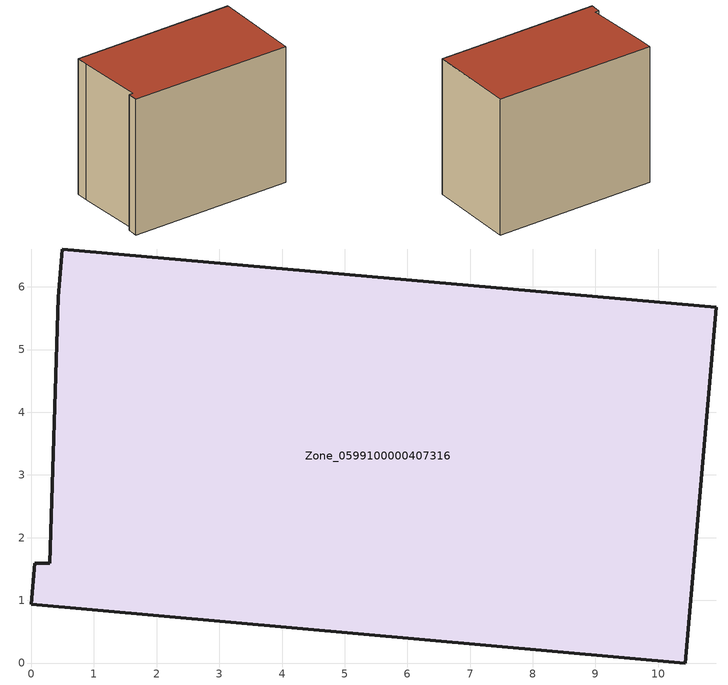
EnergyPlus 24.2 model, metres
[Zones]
Zone_0599100000407316
 floor ground (C_G): 0.06,1.59 0.3,1.59 0.43,5.84 0.5,6.6 10.93,5.67 10.43,0 0,0.94 z0
 wall outside (C_F): 0.43,5.84 0.3,1.59 0.06,1.59 0,0.94 10.43,0 10.93,5.67 0.5,6.6 0.43,5.84 z0:8.95
 roof outside (C_R): 0.3,1.59 0.06,1.59 0,0.94 10.43,0 10.93,5.67 0.5,6.6 0.43,5.84 z8.95
[BUILDING]
Pand.0599100000407316: North Axis=0; Terrain=City; Loads Convergence Tolerance Value=0.04; Temperature Convergence Tolerance Value=0.4; Solar Distribution=FullExterior; Maximum Number of Warmup Days=25; Minimum Number of Warmup Days=1
[Site:Location]
Rotterdam.The.Hague.AP_ZH_NLD Design_Conditions: Latitude=51.96; Longitude=4.45; Time Zone=1; Elevation=-4.5
[SITE:GROUNDTEMPERATURE:BUILDINGSURFACE]
18, 18, 18, 18, 18, 18, 18, 18, 18, 18, 18, 18
[MATERIAL] Thermal Absorptance=0.9; Solar Absorptance=0.7; Visible Absorptance=0.7
Name | Roughness | Thickness | Conductivity | Density | Specific Heat
G.TI.2006-2014 | MediumSmooth | 0.15 | 0.06 | 540 | 1210
F.TI.2006-2014 | Rough | 0.3 | 0.12 | 1920 | 840
R.TI.2006-2014 | MediumRough | 0.2 | 0.08 | 1500 | 1000
[CONSTRUCTION]
C_G: G.TI.2006-2014
C_F: F.TI.2006-2014
C_R: R.TI.2006-2014
[ZONE]
Zone_0599100000407316: Type=1; Multiplier=1; Ceiling Height=Autocalculate; Volume=Autocalculate; Floor Area=autocalculate; Part of Total Floor Area=Yes
[ZONEINFILTRATION:DESIGNFLOWRATE]
Infil_Zone_0599100000407316: Zone or ZoneList or Space or SpaceList=Zone_0599100000407316; Schedule=AlwaysOn; Design Flow Rate Calculation Method=Flow/Area; Flow Rate per Floor Area=0.0015; Constant Term Coefficient=1; Temperature Term Coefficient=0; Velocity Term Coefficient=0; Velocity Squared Term Coefficient=0
[HVACTEMPLATE:ZONE:IDEALLOADSAIRSYSTEM]
Zone_0599100000407316: Maximum Heating Supply Air Temperature=50; Minimum Cooling Supply Air Temperature=13; Maximum Heating Supply Air Humidity Ratio=0.0156; Minimum Cooling Supply Air Humidity Ratio=0.0077; Heating Limit=NoLimit; Cooling Limit=NoLimit; Dehumidification Control Type=ConstantSensibleHeatRatio; Cooling Sensible Heat Ratio=0.7; Dehumidification Setpoint=60; Humidification Control Type=None; Humidification Setpoint=30; Outdoor Air Method=None; Outdoor Air Flow Rate per Person=0.00944; Outdoor Air Flow Rate per Zone Floor Area=0; Outdoor Air Flow Rate per Zone=0; Demand Controlled Ventilation Type=None; Outdoor Air Economizer Type=NoEconomizer; Heat Recovery Type=None; Sensible Heat Recovery Effectiveness=0.7; Latent Heat Recovery Effectiveness=0.65
[ZONECONTROL:THERMOSTAT]
ThermostatControl_Zone_0599100000407316: Zone or ZoneList=Zone_0599100000407316; Control Type Schedule=DualSetpointControlType; Control 1=Thermostat_Zone_0599100000407316; Temperature Difference Between Cutout And Setpoint=0
[THERMOSTATSETPOINT:DUALSETPOINT]
Thermostat_Zone_0599100000407316: Heating Setpoint Temperature Schedule=HeatingSetpoint_Zone_0599100000407316; Cooling Setpoint Temperature Schedule=CoolingSetpoint_Zone_0599100000407316
[SCHEDULE:COMPACT]
HeatingSetpoint_Zone_0599100000407316: Through: 12/31, For: AllDays, Until: 24:00, 21
CoolingSetpoint_Zone_0599100000407316: Through: 12/31, For: AllDays, Until: 24:00, 24
DualSetpointControlType: Through: 12/31, For: AllDays, Until: 24:00, 4
AlwaysOn: Through: 12/31, For: AllDays, Until: 24:00, 1
